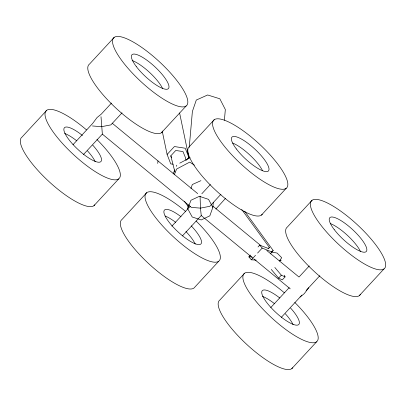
<?xml version="1.0" encoding="UTF-8"?>
<svg xmlns="http://www.w3.org/2000/svg" width="406" height="406" viewBox="0 0 406 406"><rect width="100%" height="100%" fill="white"/><g stroke="black" fill="none" stroke-linecap="round" stroke-linejoin="round"><path stroke-width="0.61" d="M157.741 163.44L157.964 160.903M188.247 158.736L188.359 157.472M188.47 156.214L188.633 154.326M189.242 147.393L192.383 111.483L196.301 100.049L207.649 94.974L219.829 98.79L225.335 109.534L224.396 120.247M200.072 196.118L200.457 208.121L201.244 215.556L253.07 258.236M188.232 204.624L187.785 208.872L192.236 217.012L201.234 219.95L209.826 215.84L212.851 207.39L213.292 202.345M190.977 188.516L192.317 184.512L200.929 180.67M187.785 208.872L190.937 200.28L199.397 196.311L208.547 199.371L212.851 207.39M173.139 173.834L174.849 169.794M176.311 166.333L176.803 165.181M174.215 174.798L176.656 169.028L189.703 162.121L194.444 165.166M241.743 209.516L269.376 247.457L268.63 248.568L259.698 245.163L258.033 246.97M279.328 261.073L281.728 257.729L277.11 253.065L271.401 251.959M270.381 253.846L273.162 250.502L244.62 211.181M308.687 287.742L304.302 293.634L300.135 296.989M225.482 198.412L215.875 209.034M46.71 110.361L21.96 137.121A49.771 13.555 42.8 0 0 48.375 181.005A49.771 13.555 42.8 0 0 94.786 204.847M114.187 37.388L89.442 64.148A49.771 13.555 42.8 0 0 115.852 108.032A49.771 13.555 42.8 0 0 162.263 131.874M72.999 144.703L92.669 123.429L97.059 117.532L101.226 114.177L111.488 103.078M83.534 154.473L102.353 134.122L101.003 116.715M122.028 112.848L110.909 124.875L101.566 126.687L92.451 125.967M93.953 205.68L118.699 178.914M161.431 132.706L186.181 105.941A49.771 13.555 42.8 0 0 141.851 47.492A49.771 13.555 42.8 0 0 122.526 61.555A49.771 13.555 42.8 0 0 186.181 105.941M173.154 164.207L170.753 163.902L167.11 154.447L174.418 146.546L185.237 148.236L188.866 157.361L186.288 160.152M174.961 172.2L170.809 155.828L175.768 150.464L182.984 151.575L185.501 157.761L185.918 160.258M146.728 192.723L121.983 219.489A49.771 13.555 42.8 0 0 146.815 261.885A49.771 13.555 42.8 0 0 193.972 288.047L218.717 261.281M214.211 119.75L189.46 146.515A49.771 13.555 42.8 0 0 215.87 190.394A49.771 13.555 42.8 0 0 262.281 214.236M171.885 226.137L188.14 208.562M188.998 207.639L190.277 206.248M201.828 193.763L210.379 184.512M182.426 235.906L201.244 215.556M220.92 194.281L209.795 206.309L200.457 208.121L191.338 207.4L102.353 134.122M261.449 215.073L286.2 188.308A49.771 13.555 42.8 0 0 241.869 129.859A49.771 13.555 42.8 0 0 222.544 143.917A49.771 13.555 42.8 0 0 286.2 188.308M256.216 260.119L251.365 259.799L248.868 256.876L250.532 255.075M251.365 259.799L255.531 255.293M257.612 253.039L262.195 248.086L272.056 252.035M244.569 273.294L219.819 300.059A49.771 13.555 42.8 0 0 246.234 343.938A49.771 13.555 42.8 0 0 292.645 367.78M312.047 200.32L287.301 227.086A49.771 13.555 42.8 0 0 314.513 271.705A49.771 13.555 42.8 0 0 360.437 294.289M268.122 248.817L269.376 247.457M271.066 252.765L273.162 250.502M278.597 278.13L281.338 275.166L285.073 276.882L282.332 279.846L278.597 278.13L271.269 269.452M270.777 307.575L289.168 287.681M309.27 265.945L299.004 277.044L266.737 250.472M281.317 317.345L301.846 295.142M306.124 290.518L319.811 275.715M291.812 368.612L316.558 341.852M359.29 295.639L384.04 268.879A49.771 13.555 42.8 0 0 339.71 210.425A49.771 13.555 42.8 0 0 320.385 224.488A49.771 13.555 42.8 0 0 384.04 268.879M179.762 163.161L190.089 157.695M248.868 256.876L251.974 256.957M279.455 260.332L280.257 260.682L279.587 260.266M279.343 260.236L280.257 260.682M112.107 123.14L197.692 193.616M212.952 206.187L260.87 245.64M254.049 259.038L290.229 288.833M259.698 245.163L262.195 248.086M274.821 267.452L281.338 275.166M184.502 201.351L188.14 206.502M284.251 275.197L285.073 276.882M170.809 155.828L171.494 157.518M179.594 112.959L188.866 157.361M162.217 131.036L167.11 154.447M280.911 259.977L280.977 260.708M191.216 225.843A24.888 6.78 42.8 0 1 195.793 243.97A24.888 6.78 42.8 0 1 165.592 216.936A24.888 6.78 42.8 0 1 180.99 216.692M196.093 221.021A49.771 13.555 42.8 0 1 209.232 261.068A49.771 13.555 42.8 0 1 147.353 204.7A49.771 13.555 42.8 0 1 185.583 211.45M165.186 216.022A24.888 6.78 42.8 0 1 175.727 222.386M185.948 231.537A24.888 6.78 42.8 0 1 195.256 244.077M290.615 308.088A24.888 6.78 42.8 0 1 292.493 324.105A24.888 6.78 42.8 0 1 262.946 296.563A24.888 6.78 42.8 0 1 279.82 298.029M294.812 302.465A49.771 13.555 42.8 0 1 306.393 341.4A49.771 13.555 42.8 0 1 244.879 284.596A49.771 13.555 42.8 0 1 284.357 292.812M262.504 296.395A24.888 6.78 42.8 0 1 274.557 303.724M285.347 313.782A24.888 6.78 42.8 0 1 293.091 324.648M92.751 145.15A24.888 6.78 42.8 0 1 94.507 161.116A24.888 6.78 42.8 0 1 64.975 133.391A24.888 6.78 42.8 0 1 82.459 135.482M96.953 139.527A49.771 13.555 42.8 0 1 108.534 178.467A49.771 13.555 42.8 0 1 47.02 121.663A49.771 13.555 42.8 0 1 86.498 129.879M64.645 133.457A24.888 6.78 42.8 0 1 76.698 140.786M87.488 150.849A24.888 6.78 42.8 0 1 95.232 161.715M330.504 223.62A24.888 6.78 42.8 0 1 360.574 251.674M232.663 143.049A24.888 6.78 42.8 0 1 262.484 170.591M132.123 60.484A24.888 6.78 42.8 0 1 162.715 88.741M334.214 229.542A24.888 6.78 42.8 0 0 366.039 251.735A24.888 6.78 42.8 0 0 343.877 222.513A24.888 6.78 42.8 0 0 334.214 229.542M236.373 148.972A24.888 6.78 42.8 0 0 268.199 171.165A24.888 6.78 42.8 0 0 246.036 141.943A24.888 6.78 42.8 0 0 236.373 148.972M136.355 66.609A24.888 6.78 42.8 0 0 168.18 88.802A24.888 6.78 42.8 0 0 146.018 59.581A24.888 6.78 42.8 0 0 136.355 66.609"/></g></svg>
